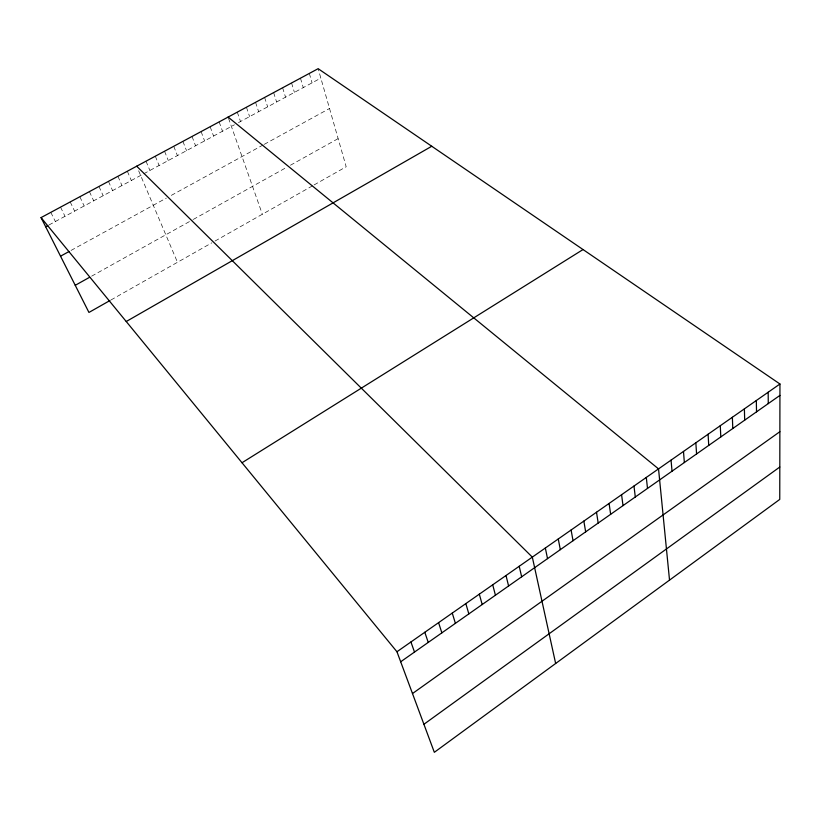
<?xml version="1.0" encoding="UTF-8"?>
<svg xmlns="http://www.w3.org/2000/svg" width="821" height="821" viewBox="0 0 821 821"><rect width="100%" height="100%" fill="white"/><g stroke="black" fill="none" stroke-linecap="round" stroke-linejoin="round"><path stroke-width="0.62" stroke-dasharray="4.11 3.08" d="M110.938 299.983L211.859 242.831M215.051 241.025L313.078 185.515M314.115 184.92L346.185 166.766L318.148 68.687M91.634 276.164L192.217 220.038M193.304 219.433L287.217 167.022M290.439 165.226L338.139 138.616M71.047 250.426L166.335 198.107M171.343 195.357L263.151 144.948M264.249 144.342L329.529 108.495M48.901 225.016L142.68 174.35M143.716 173.795L234.437 124.782M238.501 122.596L320.837 78.108M50.81 212.362L55.366 221.516M60.528 207.138L65.013 216.313M70.206 201.935L74.608 211.12M79.832 196.763L84.173 205.958M89.417 191.611L93.686 200.817M98.961 186.48L103.159 195.696M108.454 181.379L112.59 190.605M117.916 176.299L121.98 185.536M127.327 171.24L131.319 180.487M138.657 170.83L177.49 262.299M146.015 161.193L149.884 170.46M155.302 156.195L159.1 165.483M164.549 151.228L168.284 160.526M173.744 146.282L177.418 155.59M182.909 141.366L186.521 150.674M192.032 136.46L195.572 145.779M201.104 131.586L204.593 140.904M210.145 126.721L213.563 136.06M219.145 121.888L222.501 131.237M228.515 118.245L262.351 214.24M237.29 112.138L240.522 121.498M246.433 107.223L249.605 116.592M255.547 102.327L258.656 111.707M264.608 97.453L267.656 106.843M273.629 92.609L276.615 101.999M282.609 87.775L285.544 97.176M291.558 82.972L294.421 92.383M300.455 78.19L303.267 87.601M309.322 73.428L312.072 82.849"/><path stroke-width="1.23" d="M779.95 384.002L779.755 499.414L434.33 752.313L396.954 651.751L41.05 217.606L318.148 68.687L779.95 384.002L396.954 651.751M423.913 724.276L779.806 467.016M412.491 693.55L779.868 431.702M400.679 661.777L779.929 395.404M242.01 462.746L583.033 249.543M126.239 321.514L431.764 146.261M109.942 300.548L88.945 312.442L41.05 217.606M75.245 285.308L89.581 277.303M60.538 256.193L68.954 251.575M45.668 226.76L47.823 225.59M228.105 117.075L658.534 468.883L669.526 580.129M136.697 166.201L532.316 557.12L555.653 663.491M410.931 641.981L414.502 652.069M424.806 632.283L428.234 642.422M438.578 622.646L441.862 632.847M452.258 613.082L455.398 623.344M465.835 603.589L468.842 613.903M479.32 594.168L482.184 604.533M492.713 584.809L495.432 595.225M506.013 575.511L508.589 585.978M519.211 566.285L521.663 576.804M545.339 548.018L547.525 558.639M558.259 538.976L560.322 549.649M571.098 530.007L573.037 540.721M583.854 521.089L585.66 531.854M596.508 512.242L598.191 523.049M609.09 503.447L610.65 514.305M621.579 494.724L623.016 505.623M633.976 486.053L635.3 496.992M646.301 477.442L647.502 488.423M671.055 460.129L672.03 471.192M683.493 451.437L684.345 462.541M695.839 442.806L696.577 453.951M708.102 434.227L708.728 445.413M720.284 425.719L720.797 436.936M732.373 417.263L732.784 428.521M744.39 408.858L744.688 420.157M756.326 400.515L756.521 411.855M768.179 392.233L768.261 403.604"/></g></svg>
